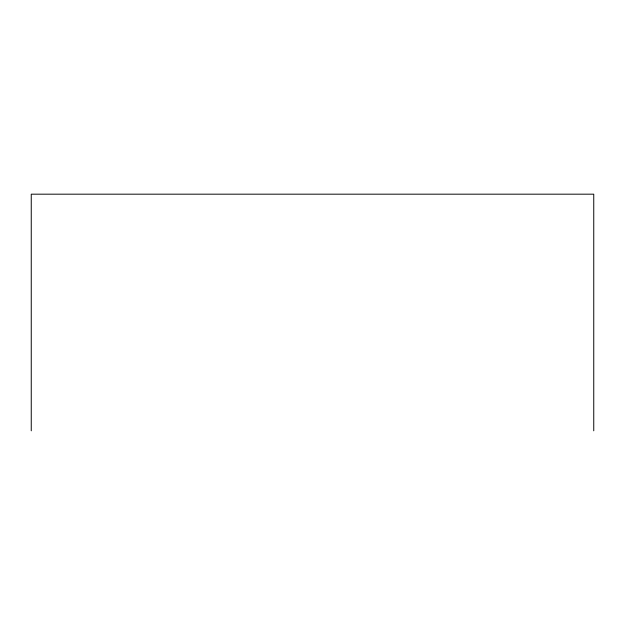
<?xml version="1.0" encoding="UTF-8"?>
<svg xmlns="http://www.w3.org/2000/svg" width="625" height="625" viewBox="0 0 625 625"><rect width="100%" height="100%" fill="white"/><g stroke="black" fill="none" stroke-linecap="round" stroke-linejoin="round"><path stroke-width="0.94" d="M593.75 430.82L593.75 194.18L31.25 194.18L31.25 430.82"/></g></svg>
